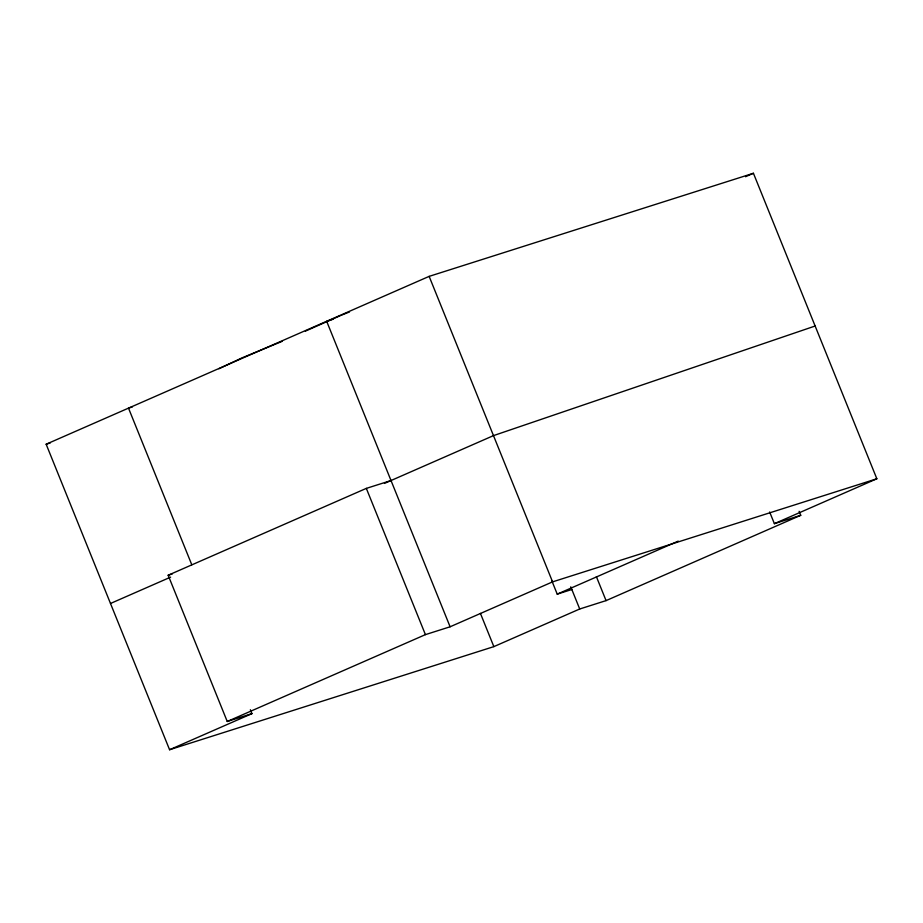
<?xml version="1.0" encoding="UTF-8"?>
<svg xmlns="http://www.w3.org/2000/svg" width="923" height="923" viewBox="0 0 923 923"><rect width="100%" height="100%" fill="white"/><g stroke="black" fill="none" stroke-linecap="round" stroke-linejoin="round"><path stroke-width="1.38" d="M218.901 368.762L241.999 357.882L282.138 341.36M305.375 331.149L340.656 315.504M799.122 511.307L800.737 515.299L606.065 600.619L579.713 608.995L493.851 646.631L169.578 749.73L46.15 444.228L429.149 276.369L753.422 173.27L876.85 478.772L774.385 523.676L769.655 511.977M745.542 176.72L753.422 173.27M250.364 709.741L251.933 713.641L227.243 721.486L168.159 575.237L366.327 488.382L391.017 480.537M110.495 603.48L170.628 577.129M384.453 483.41L493.482 435.621L815.136 326.015M227.243 721.486L425.422 634.632L450.101 626.786L552.577 581.871L876.85 478.772M169.578 749.73L251.933 713.641M551.827 580.775L557.227 594.135L678.243 541.109M341.914 314.985L349.471 311.974M333.157 319.22L326.673 321.285L450.101 626.786M132.393 406.905L128.505 408.139L191.776 564.738M46.15 444.228L50.269 442.925M168.159 575.237L172.278 573.933M774.385 523.676L800.737 515.299M557.227 594.135L571.833 589.497M596.396 576.69L606.065 600.619M570.76 586.832L579.713 608.995M429.149 276.369L552.577 581.871M480.421 613.391L493.851 646.631M366.327 488.382L425.422 634.632"/></g></svg>
